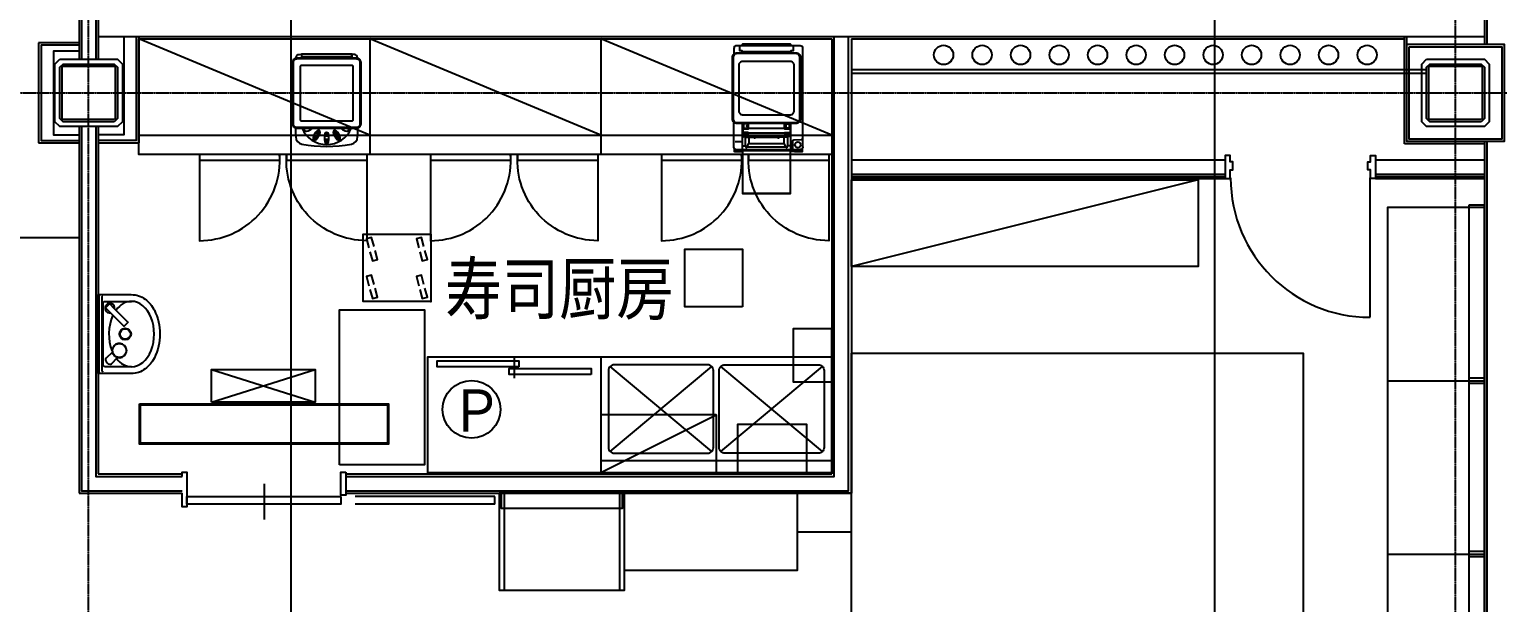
# Model space of a CAD drawing. Header units: millimetres. Extents: x 0 to 84100, y 0 to 59400.
# Drawn here: x 20307 to 27934, y 26177 to 29155 of the extents above; entities that cross this region are included whole.
import ezdxf
from ezdxf.enums import TextEntityAlignment as Align

# ---------------------------------------------------------------- set-up
doc = ezdxf.new("R2010")
doc.units = ezdxf.units.MM
doc.header["$LTSCALE"] = 0.2
doc.linetypes.add('CENTER', pattern=[50.8, 31.75, -6.35, 6.35, -6.35])
doc.linetypes.add('HIDDEN', pattern=[9.525, 6.35, -3.175])
doc.layers.get('Defpoints').update_dxf_attribs({"color": 5})
for name, color, linetype in [('A_什器', 9, 'HIDDEN'), ('A_室名', 8, 'Continuous'), ('A_建築', 8, 'Continuous')]:
    doc.layers.add(name, color=color, linetype=linetype)
doc.layers.add('A_通芯', color=8, linetype='CENTER', plot=False)
doc.styles.get("Standard").update_dxf_attribs({"font": 'simplex.shx', "width": 0.8, "bigfont": 'extfont2.shx'})

msp = doc.modelspace()

# ---------------------------------------------------------------- linework, layer by layer
at = {"layer": 'A_什器', "linetype": 'Continuous'}
for points in [[(24474.8, 29105), (24474.8, 28505), (20874.8, 28505), (20874.8, 29105)], [(24014.99, 28618.27), (24014.99, 28612.27), (24040.5, 28612.27), (24040.5, 28618.27)], [(24042, 28641.38), (24042, 28664.19), (24041, 28665.19), (24016.99, 28665.19), (24015.99, 28664.19), (24015.99, 28641.38), (24016.99, 28640.38), (24041, 28640.38)], [(24229.08, 28641.38), (24229.08, 28664.19), (24230.08, 28665.19), (24254.09, 28665.19), (24255.09, 28664.19), (24255.09, 28641.38), (24254.09, 28640.38), (24230.08, 28640.38)], [(24256.09, 28618.27), (24256.09, 28612.27), (24230.58, 28612.27), (24230.58, 28618.27)], [(24068.51, 28594.69), (24071.51, 28595.47), (24071.51, 28594.29), (24199.56, 28594.29), (24199.56, 28595.47), (24202.57, 28594.69), (24202.57, 28593.26), (24068.51, 28593.26)], [(24577.3, 28372.64), (26377.3, 28372.64), (26377.3, 27922.64), (24577.3, 27922.64)], [(27784.8, 28242), (27784.8, 25516), (27864.8, 25516), (27864.8, 28242)], [(22391.42, 27740.78), (22041.42, 27740.78), (22041.42, 28090.78), (22391.42, 28090.78)], [(24011.62, 27713.35), (23711.62, 27713.35), (23711.62, 28013.35), (24011.62, 28013.35)], [(21918.56, 26892.59), (21918.56, 27698.59), (22358.56, 27698.59), (22358.56, 26892.59)], [(21252.14, 27218.43), (21252.14, 27388.43), (21792.14, 27388.43), (21792.14, 27218.43)], [(22849.8, 27402.51), (22424.8, 27402.51), (22424.8, 27432.51), (22849.8, 27432.51)], [(23224.8, 27362.51), (22799.8, 27362.51), (22799.8, 27392.51), (23224.8, 27392.51)]]:
    msp.add_lwpolyline(points, close=True, dxfattribs=at)
for points in [[(20874.8, 28605), (24474.8, 28605), (23274.8, 29105), (23274.8, 28505)], [(22074.8, 28605), (20874.8, 29105)], [(23274.8, 28605), (22074.8, 29105), (22074.8, 28505)], [(24008.6, 29072.46), (24010.1, 29073.96), (24011.6, 29073.96)], [(24011.6, 29072.96), (24010.51, 29072.96), (24010.01, 29072.46)], [(24262.7, 29072.46), (24261.2, 29073.96), (24259.7, 29073.96)], [(24259.7, 29072.96), (24260.78, 29072.96), (24261.28, 29072.46)], [(21720.26, 29023.78), (21719.57, 29023.77)], [(21725.07, 29006.76), (21725.07, 29012.76)], [(21976.41, 29011.98), (21725.8, 29011.98)], [(21977.07, 29006.76), (21977.07, 29012.76)], [(21981.88, 29023.78), (21982.57, 29023.77)], [(24009.6, 29032.94), (24009.6, 29042.94)], [(24261.7, 29032.94), (24261.7, 29042.94)], [(24324.72, 28543.24), (24324.72, 29056.45)], [(21783.76, 28602.45), (21784.46, 28600.61), (21784.92, 28599.67), (21785.46, 28598.78), (21786.7, 28597.17), (21787.78, 28596.05), (21788.96, 28595.04), (21790.18, 28594.16), (21791.47, 28593.38), (21792.79, 28592.66), (21794.16, 28592.04), (21795.62, 28591.53), (21797.13, 28591.15), (21799.14, 28590.88), (21800.19, 28590.86), (21801.22, 28590.93), (21802.97, 28591.21)], [(21785.03, 28605.41), (21787.2, 28603.93), (21788.65, 28602.97), (21790.15, 28602), (21791.68, 28601.04), (21793.77, 28599.79), (21795.88, 28598.57), (21798.07, 28597.36), (21800.25, 28596.2), (21802.27, 28595.19), (21804.97, 28593.88)], [(21812.11, 28606.27), (21810.06, 28607.67), (21808.62, 28608.63), (21807.12, 28609.59), (21805.58, 28610.55), (21803.5, 28611.8), (21801.39, 28613.02), (21799.2, 28614.23), (21797.01, 28615.39), (21795, 28616.4), (21792.17, 28617.77)], [(21813.45, 28609.38), (21812.45, 28611.73), (21811.49, 28613.27), (21810.66, 28614.32), (21809.74, 28615.29), (21808.72, 28616.22), (21807.63, 28617.06), (21805.8, 28618.21), (21803.89, 28619.22), (21802.61, 28619.74), (21801.3, 28620.17), (21800, 28620.47), (21798.68, 28620.67), (21796.86, 28620.73), (21794.13, 28620.4)], [(21816.38, 28618.16), (21808.32, 28622.72), (21800.34, 28627.42)], [(21862.19, 28602.28), (21860.14, 28603.81), (21858.54, 28604.66), (21857.3, 28605.16), (21856.01, 28605.54), (21854.67, 28605.83), (21853.3, 28606.02), (21851.14, 28606.1), (21848.98, 28606.02), (21847.62, 28605.83), (21846.27, 28605.54), (21844.99, 28605.16), (21843.75, 28604.66), (21842.14, 28603.81), (21839.94, 28602.16)], [(21860.34, 28611.34), (21851.07, 28611.26), (21841.81, 28611.34)], [(21885.76, 28618.16), (21893.82, 28622.72), (21901.8, 28627.42)], [(21888.69, 28609.38), (21889.7, 28611.73), (21890.66, 28613.27), (21891.49, 28614.32), (21892.4, 28615.29), (21893.42, 28616.22), (21894.51, 28617.06), (21896.35, 28618.21), (21898.26, 28619.22), (21899.53, 28619.74), (21900.84, 28620.17), (21902.14, 28620.47), (21903.47, 28620.67), (21905.28, 28620.73), (21908.01, 28620.4)], [(21890.03, 28606.27), (21892.08, 28607.67), (21893.53, 28608.63), (21895.03, 28609.59), (21896.56, 28610.55), (21898.65, 28611.8), (21900.76, 28613.02), (21902.94, 28614.23), (21905.13, 28615.39), (21907.14, 28616.4), (21909.97, 28617.77)], [(21917.11, 28605.41), (21914.94, 28603.93), (21913.5, 28602.97), (21911.99, 28602), (21910.46, 28601.04), (21908.38, 28599.79), (21906.27, 28598.57), (21904.08, 28597.36), (21901.89, 28596.2), (21899.88, 28595.19), (21897.18, 28593.88)], [(21918.39, 28602.45), (21917.69, 28600.61), (21917.22, 28599.67), (21916.68, 28598.78), (21915.45, 28597.17), (21914.37, 28596.05), (21913.19, 28595.04), (21911.97, 28594.16), (21910.68, 28593.38), (21909.36, 28592.66), (21907.99, 28592.04), (21906.52, 28591.53), (21905.02, 28591.15), (21903, 28590.88), (21901.96, 28590.86), (21900.92, 28590.93), (21899.18, 28591.21)], [(24014.99, 28665.29), (24012.99, 28665.29)], [(24014.99, 28640.28), (24012.99, 28640.28)], [(24014.99, 28615.27), (24012.99, 28615.27)], [(24015.99, 28662.29), (24014.99, 28662.29), (24014.99, 28666.29)], [(24255.09, 28643.28), (24256.09, 28643.28), (24256.09, 28637.28), (24230.58, 28637.28), (24230.58, 28640.28), (24040.5, 28640.28), (24040.5, 28637.28), (24014.99, 28637.28), (24014.99, 28643.28), (24015.99, 28643.28)], [(24015.24, 28666.29), (24015.24, 28662.29)], [(24015.24, 28662.54), (24015.99, 28662.54)], [(24015.24, 28637.28), (24015.24, 28643.03), (24015.99, 28643.03)], [(24015.24, 28637.53), (24021.29, 28637.53)], [(24015.24, 28612.27), (24015.24, 28618.02), (24021.29, 28618.02), (24021.29, 28612.27)], [(24015.24, 28612.52), (24021.29, 28612.52)], [(24016.99, 28664.19), (24016.49, 28664.69)], [(24016.99, 28641.38), (24016.49, 28640.88)], [(24021.29, 28665.19), (24021.29, 28666.29)], [(24021.29, 28637.28), (24021.29, 28640.38)], [(24021.39, 28666.29), (24021.39, 28665.19)], [(24021.39, 28640.38), (24021.39, 28637.53), (24034, 28637.53)], [(24021.39, 28618.27), (24021.39, 28612.52), (24034, 28612.52)], [(24021.39, 28618.02), (24040.25, 28618.02), (24040.25, 28612.27)], [(24034.1, 28666.29), (24034.1, 28665.19)], [(24034.1, 28640.38), (24034.1, 28637.53)], [(24034.1, 28618.27), (24034.1, 28612.52)], [(24034.2, 28665.19), (24034.2, 28666.29)], [(24034.2, 28637.28), (24034.2, 28640.38)], [(24040.25, 28637.53), (24034.2, 28637.53)], [(24034.2, 28612.27), (24034.2, 28618.02)], [(24040.25, 28612.52), (24034.2, 28612.52)], [(24040.25, 28666.29), (24040.25, 28665.19)], [(24040.25, 28640.38), (24040.25, 28637.28)], [(24230.58, 28666.29), (24230.58, 28665.29), (24040.5, 28665.29), (24040.5, 28666.29)], [(24230.58, 28615.27), (24040.5, 28615.27)], [(24041, 28664.19), (24041.5, 28664.69)], [(24041, 28659.29), (24041.5, 28658.79)], [(24041, 28658.29), (24042, 28659.29)], [(24041, 28647.29), (24042, 28646.29)], [(24041, 28646.29), (24041.5, 28646.79)], [(24230.08, 28658.29), (24229.08, 28659.29)], [(24230.08, 28647.29), (24229.08, 28646.29)], [(24230.08, 28664.19), (24229.58, 28664.69)], [(24230.08, 28659.29), (24229.58, 28658.79)], [(24230.08, 28646.29), (24229.58, 28646.79)], [(24230.83, 28666.29), (24230.83, 28665.19)], [(24230.83, 28637.53), (24236.88, 28637.53), (24236.88, 28640.38)], [(24230.83, 28640.38), (24230.83, 28637.28)], [(24249.68, 28618.02), (24230.83, 28618.02), (24230.83, 28612.27)], [(24230.83, 28612.52), (24236.88, 28612.52)], [(24236.88, 28665.19), (24236.88, 28666.29)], [(24236.88, 28612.27), (24236.88, 28618.02)], [(24236.98, 28665.19), (24236.98, 28666.29)], [(24236.98, 28640.38), (24236.98, 28637.53)], [(24236.98, 28618.27), (24236.98, 28612.52)], [(24249.68, 28640.38), (24249.68, 28637.53), (24237.08, 28637.53)], [(24249.68, 28618.27), (24249.68, 28612.52), (24237.08, 28612.52)], [(24249.68, 28666.29), (24249.68, 28665.19)], [(24249.79, 28665.19), (24249.79, 28666.29)], [(24249.79, 28637.28), (24249.79, 28640.38)], [(24255.84, 28637.53), (24249.79, 28637.53)], [(24249.79, 28612.27), (24249.79, 28618.02), (24255.84, 28618.02), (24255.84, 28612.27)], [(24255.84, 28612.52), (24249.79, 28612.52)], [(24254.09, 28664.19), (24254.59, 28664.69)], [(24254.09, 28641.38), (24254.59, 28640.88)], [(24255.09, 28662.29), (24256.09, 28662.29), (24256.09, 28666.29)], [(24255.84, 28662.54), (24255.09, 28662.54)], [(24255.84, 28637.28), (24255.84, 28643.03), (24255.09, 28643.03)], [(24255.84, 28666.29), (24255.84, 28662.29)], [(24258.09, 28665.29), (24256.09, 28665.29)], [(24258.09, 28640.28), (24256.09, 28640.28)], [(24258.09, 28615.27), (24256.09, 28615.27)], [(21796.8, 28584.24), (21788.82, 28588.94), (21780.76, 28593.51)], [(21862.58, 28598.91), (21860.11, 28599.1), (21858.38, 28599.21), (21856.59, 28599.29), (21854.78, 28599.36), (21852.35, 28599.4), (21849.92, 28599.4), (21847.42, 28599.35), (21844.94, 28599.26), (21842.69, 28599.13), (21839.56, 28598.9)], [(21839.56, 28584.63), (21842.18, 28584.43), (21843.91, 28584.32), (21845.7, 28584.23), (21847.5, 28584.17), (21849.93, 28584.13), (21852.37, 28584.13), (21854.87, 28584.18), (21857.34, 28584.27), (21859.59, 28584.39), (21862.58, 28584.61)], [(21839.93, 28581.43), (21841.46, 28580.18), (21842.33, 28579.6), (21843.24, 28579.1), (21845.12, 28578.33), (21846.61, 28577.9), (21848.14, 28577.61), (21849.64, 28577.46), (21851.14, 28577.43), (21852.65, 28577.46), (21854.15, 28577.61), (21855.67, 28577.9), (21857.16, 28578.33), (21859.04, 28579.1), (21859.96, 28579.6), (21860.82, 28580.18), (21862.19, 28581.3)], [(21860.34, 28572.18), (21851.07, 28572.26), (21841.81, 28572.18)], [(21905.34, 28584.24), (21913.32, 28588.94), (21921.38, 28593.51)], [(24012.6, 28520.24), (23971.58, 28520.24), (23971.58, 28533.03)], [(23971.58, 28526.24), (23977.58, 28526.24), (23977.58, 28520.24)], [(24009.6, 28570.71), (23972.62, 28570.71)], [(24258.7, 28529.24), (24011.82, 28529.24)], [(24258.7, 28531.12), (24258.7, 28300.15), (24012.6, 28300.15), (24012.6, 28524.24)], [(24025.6, 28598.27), (24025.6, 28550.84)], [(24237.99, 28542.27), (24033.09, 28542.27)], [(24071.51, 28594.29), (24068.51, 28593.5)], [(24199.56, 28595.47), (24071.51, 28595.47)], [(24199.56, 28594.29), (24202.57, 28593.5)], [(24245.69, 28598.27), (24245.69, 28550.84)], [(24319.72, 28533.37), (24319.72, 28520.24), (24258.7, 28520.24)], [(24261.7, 28570.74), (24272.79, 28570.74)], [(24319.72, 28526.24), (24313.72, 28526.24), (24313.72, 28520.24)], [(21189.8, 28475), (21607.8, 28475), (21607.8, 28505)], [(21641.8, 28505), (21641.8, 28475), (22059.8, 28475)], [(22389.8, 28475), (22807.8, 28475), (22807.8, 28505)], [(22841.8, 28505), (22841.8, 28475), (23259.8, 28475)], [(23589.8, 28475), (24007.8, 28475), (24007.8, 28505)], [(24041.8, 28505), (24041.8, 28475), (24459.8, 28475)], [(26377.3, 28372.64), (24577.3, 27922.64)], [(24258.7, 28301.65), (24012.6, 28301.65)], [(27864.8, 28229), (27360.8, 28229), (27360.8, 25529), (27864.8, 25529)], [(22097.22, 28026.24), (22084.6, 28073.36), (22058.06, 28066.25), (22070.69, 28019.13)], [(22356.48, 28026.24), (22343.85, 28073.36), (22317.32, 28066.25), (22329.94, 28019.13)], [(22075.95, 27999.48), (22088.58, 27952.37), (22115.11, 27959.48), (22102.49, 28006.59)], [(22335.21, 27999.48), (22347.83, 27952.37), (22374.37, 27959.48), (22361.74, 28006.59)], [(22097.22, 27830.14), (22084.6, 27877.25), (22058.06, 27870.14), (22070.69, 27823.03)], [(22356.48, 27830.14), (22343.85, 27877.25), (22317.32, 27870.14), (22329.94, 27823.03)], [(20669.8, 27366.93), (20669.8, 27776.93)], [(22075.95, 27803.37), (22088.58, 27756.26), (22115.11, 27763.37), (22102.49, 27810.48)], [(22335.21, 27803.37), (22347.83, 27756.26), (22374.37, 27763.37), (22361.74, 27810.48)], [(24474.8, 27452.51), (22374.8, 27452.51), (22374.8, 26852.51), (24474.8, 26852.51), (24474.8, 27599.25), (24274.8, 27599.25), (24274.8, 27324.25), (24474.8, 27324.25)], [(21252.14, 27218.43), (21792.14, 27388.43)], [(21252.14, 27388.43), (21792.14, 27218.43)], [(22824.8, 27452.51), (22824.8, 27342.51)], [(23274.8, 27452.51), (23274.8, 26852.51), (23874.8, 27152.51), (23274.8, 27152.51)], [(23851.01, 26961.29), (23323.58, 27403.72)], [(23323.58, 26961.29), (23851.01, 27403.72)], [(23898.58, 26961.29), (24426.01, 27403.72)], [(24426.01, 26961.29), (23898.58, 27403.72)], [(27360.8, 27329), (27864.8, 27329)], [(27864.8, 27342), (27784.8, 27342)], [(27784.8, 27316), (27864.8, 27316)], [(23874.8, 27152.51), (23874.8, 26852.51)], [(24345.16, 26852.51), (24345.16, 27102.51), (23985.16, 27102.51), (23985.16, 26852.51)], [(24474.8, 26912.51), (23274.8, 26912.51)], [(24297.3, 26545), (24577.3, 26545), (24577.3, 26745), (22747.3, 26745), (22747.3, 26241), (23397.3, 26241), (23397.3, 26745)], [(23385.3, 26745), (23385.3, 26665), (22759.3, 26665), (22759.3, 26745)], [(22772.3, 26745), (22772.3, 26241)], [(23372.3, 26745), (23372.3, 26241)], [(23397.3, 26345), (24297.3, 26345), (24297.3, 26745)], [(27360.8, 26429), (27864.8, 26429)], [(27864.8, 26442), (27784.8, 26442)], [(27784.8, 26416), (27864.8, 26416)]]:
    msp.add_lwpolyline(points, dxfattribs=at)
for points in [[(23997.09, 29070.24), (23980.34, 29069.94, 0.4091108), (23966.58, 29055.94), (23966.58, 29026.83)], [(23969.58, 29064.61), (23969.58, 29065.45, -0.4142136), (23971.58, 29067.45), (23972.61, 29067.45)], [(24009.8, 29032.94), (24009.8, 29042.94), (23998.09, 29042.94, -0.4142136), (23997.09, 29043.94), (23997.09, 29071.96), (24274.2, 29071.96), (24274.2, 29043.94, -0.4142136), (24273.2, 29042.94), (24261.5, 29042.94), (24261.5, 29032.94)], [(24011.6, 29072.46), (24011.6, 29077.96, -0.4142136), (24013.6, 29079.96), (24257.7, 29079.96, -0.4142136), (24259.7, 29077.96), (24259.7, 29072.46)], [(24324.72, 29055.59, 0.4091108), (24310.96, 29069.6), (24274.2, 29070.24)], [(24318.16, 29067.45), (24319.72, 29067.45, -0.4142136), (24321.72, 29065.45), (24321.72, 29064.26)], [(21678.07, 28982.76, -0.4142136), (21698.07, 29002.76), (22004.07, 29002.76, -0.4142136), (22024.07, 28982.76), (22024.07, 28664.26, -0.4142136), (22004.07, 28644.26), (21698.07, 28644.26, -0.4142136), (21678.07, 28664.26), (21678.07, 28982.76)], [(21690.88, 29005.99, -0.3963675), (21710.51, 29025.11), (21719.06, 29025.26, -0.4193348), (21719.57, 29024.76), (21719.57, 29013.69, 0.3989595), (21720.99, 29012.19), (21724.6, 29012, -0.3989595), (21725.07, 29011.5)], [(21726.58, 29008.76), (21975.56, 29008.76, 0.4091108), (21976.56, 29009.75), (21976.62, 29012.76), (21981.05, 29012.76, 0.4193348), (21982.05, 29013.78), (21981.85, 29025.27, 0.4091108), (21981.35, 29025.76), (21720.79, 29025.76, 0.4091108), (21720.29, 29025.27), (21720.09, 29013.78, 0.4193348), (21721.09, 29012.76), (21725.53, 29012.76), (21725.58, 29009.75, 0.4091108), (21726.58, 29008.76)], [(22011.26, 29005.99, 0.3963675), (21991.63, 29025.11), (21983.08, 29025.26, 0.4193348), (21982.57, 29024.76), (21982.57, 29013.69, -0.3989595), (21981.15, 29012.19), (21977.55, 29012, 0.3989595), (21977.07, 29011.5)], [(24261.5, 29038.83, -0.4142136), (24260.5, 29037.83), (24010.8, 29037.83, -0.4142136), (24009.8, 29038.83)], [(21983.57, 28967.76), (21718.57, 28967.76, 0.4142136), (21713.07, 28962.26), (21713.07, 28684.76, 0.4142136), (21718.57, 28679.26), (21983.57, 28679.26, 0.4142136), (21989.07, 28684.76), (21989.07, 28962.26, 0.4142136), (21983.57, 28967.76)], [(24312.72, 28754.33, 0.3728247), (24324.72, 28768.19)], [(21688.66, 28642.19, 0.0022846), (21690.19, 28596.52, 0.3502894), (21722.4, 28559.2, 0.0927671), (21979.75, 28559.2, 0.3502894), (22011.95, 28596.52, 0.0022846), (22013.48, 28642.19)], [(21722.98, 28640.26, 0.6518715), (21979.17, 28640.26)], [(21736.47, 28640.26, 0.6741438), (21746.88, 28626.05, 0.1069751), (21775.51, 28640.26)], [(21800.95, 28628.23, 0.1388889), (21780.36, 28592.57, 0.7560976), (21796.19, 28583.43, 0.1388889), (21816.78, 28619.09, 0.7560976), (21800.95, 28628.23)], [(21801.06, 28628.12, 0.1388889), (21780.51, 28592.53, 0.7560976), (21796.09, 28583.54, 0.1388889), (21816.64, 28619.13, 0.7560976), (21801.06, 28628.12)], [(21841.93, 28571.18, 0.7560976), (21860.21, 28571.18, 0.1388889), (21860.21, 28612.35, 0.7560976), (21841.93, 28612.35, 0.1388889), (21841.93, 28571.18)], [(21842.08, 28571.22, 0.7560976), (21860.07, 28571.22, 0.1388889), (21860.07, 28612.31, 0.7560976), (21842.08, 28612.31, 0.1388889), (21842.08, 28571.22)], [(21905.95, 28583.43, 0.7560976), (21921.78, 28592.57, 0.1388889), (21901.19, 28628.23, 0.7560976), (21885.36, 28619.09, 0.1388889), (21905.95, 28583.43)], [(21906.06, 28583.54, 0.7560976), (21921.64, 28592.53, 0.1388889), (21901.09, 28628.12, 0.7560976), (21885.51, 28619.13, 0.1388889), (21906.06, 28583.54)], [(21926.64, 28640.26, 0.1069751), (21955.27, 28626.05, 0.6741438), (21965.67, 28640.26)], [(24009.6, 28666.29), (24009.6, 28529.24), (23980.34, 28529.75, -0.4091108), (23966.58, 28543.75), (23966.58, 28672.41)], [(24258.2, 28620.61, -0.2679492), (24260.7, 28616.27), (24260.7, 28529.24), (24286.98, 28529.24, -0.2216709), (24276.25, 28524.24), (23995.04, 28524.24, -0.2216709), (23984.31, 28529.24), (24010.6, 28529.24), (24010.6, 28593.26, -0.4142136), (24013.6, 28596.27), (24014.6, 28596.27, 0.236068), (24018.6, 28598.27)], [(24012.99, 28666.29), (24012.99, 28600.27, 0.4142136), (24014.99, 28598.27), (24029.5, 28598.27), (24029.5, 28594.47), (24068.51, 28594.47)], [(24041, 28641.38), (24041, 28646.29), (24039, 28646.29, -0.4142136), (24033, 28652.29), (24033, 28653.29, -0.4142136), (24039, 28659.29), (24041, 28659.29), (24041, 28664.19), (24016.99, 28664.19), (24016.99, 28641.38), (24041, 28641.38), (24041.5, 28640.88)], [(24258.09, 28666.29), (24258.09, 28600.27, -0.4142136), (24256.09, 28598.27), (24241.58, 28598.27), (24241.58, 28594.47), (24202.57, 28594.47)], [(24230.08, 28641.38), (24230.08, 28646.29), (24232.08, 28646.29, 0.4142136), (24238.08, 28652.29), (24238.08, 28653.29, 0.4142136), (24232.08, 28659.29), (24230.08, 28659.29), (24230.08, 28664.19), (24254.09, 28664.19), (24254.09, 28641.38), (24230.08, 28641.38), (24229.58, 28640.88)], [(24324.72, 28544.1, -0.4091108), (24310.96, 28530.1), (24261.7, 28529.24), (24261.7, 28666.29)], [(24008.6, 28520.24), (24008.6, 28518.23), (23971.58, 28518.23, -0.4142136), (23969.58, 28520.24), (23969.58, 28535.09)], [(24004.32, 28529.24, 0.2216709), (24015.05, 28524.24)], [(24011.82, 28550.57), (24023.72, 28550.57, -0.2874652), (24026.42, 28548.88), (24031.13, 28539.16, 0.7965222), (24032.08, 28539.38), (24032.08, 28540.9, -0.1336004), (24032.77, 28543.44), (24043.61, 28561.88)], [(24043.61, 28593.26), (24043.61, 28563.88, 0.4142136), (24045.61, 28561.88), (24225.68, 28561.88, 0.4142136), (24227.68, 28563.88), (24227.68, 28593.26)], [(24070.04, 28593.26, 0.4472136), (24078.99, 28593.26)], [(24192.09, 28593.26, 0.4472136), (24201.04, 28593.26)], [(24259.48, 28550.57), (24247.57, 28550.57, 0.2874652), (24244.87, 28548.88), (24240.16, 28539.16, -0.7965222), (24239.21, 28539.38), (24239.21, 28540.9, 0.1336004), (24238.52, 28543.44), (24227.68, 28561.88)], [(24256.25, 28524.24, 0.2216709), (24266.97, 28529.24)], [(24265.82, 28529.31, 0.4091108), (24272.7, 28536.31), (24272.7, 28576.54, -0.4091108), (24277.62, 28581.54), (24317.91, 28582.24)], [(24321.72, 28535.44), (24321.72, 28520.24, -0.4142136), (24319.72, 28518.23), (24282.71, 28518.23), (24282.71, 28520.24)], [(24317.84, 28582.24, 0.4091108), (24324.72, 28589.24)], [(21189.8, 28505), (21189.8, 28057, 0.4354127), (21606.72, 28505)], [(22059.8, 28505), (22059.8, 28057, -0.4354127), (21642.88, 28505)], [(22389.8, 28505), (22389.8, 28057, 0.4354127), (22806.72, 28505)], [(23259.8, 28505), (23259.8, 28057, -0.4354127), (22842.88, 28505)], [(23589.8, 28505), (23589.8, 28057, 0.4354127), (24006.72, 28505)], [(24459.8, 28505), (24459.8, 28057, -0.4354127), (24042.88, 28505)], [(20956.06, 27695.49, -0.1148097), (20984.79, 27571.93, -0.1148099), (20956.06, 27448.38, -0.1186033), (20908.24, 27390.8, -0.1617809), (20836.42, 27366.93), (20664.78, 27366.93), (20664.79, 27776.93), (20836.42, 27776.93, -0.1617808), (20908.24, 27753.07, -0.1186033), (20956.06, 27695.49)], [(20687.8, 27376.07, 0.4142136), (20684.8, 27379.07), (20684.8, 27764.8, -0.4142136), (20687.8, 27767.8)], [(20837.3, 27401.93), (20699.8, 27401.93, -0.4142136), (20689.8, 27411.93), (20689.8, 27731.94, -0.4142136), (20699.8, 27741.94), (20837.3, 27741.94)], [(20749.54, 27703.4), (20724.3, 27728.65, 0.4142135), (20722.89, 27728.65), (20703.09, 27708.85, 0.4142136), (20703.09, 27707.43), (20728.33, 27682.19), (20797.89, 27612.63, 0.4568589), (20799.21, 27612.73), (20819.01, 27632.53, 0.3728166), (20819.1, 27633.85), (20749.54, 27703.4, 2.9999999), (20728.33, 27682.19)], [(20764.97, 27450.11, -0.2735491), (20737.97, 27477.1), (20705.64, 27445.92, 0.2742826), (20702.93, 27436.08, 0.2650986), (20723.95, 27415.07, 0.2742657), (20733.79, 27417.77), (20764.97, 27450.11)], [(20764.97, 27450.11, 3.6556276), (20737.97, 27477.1)]]:
    msp.add_lwpolyline(points, format="xyb", dxfattribs=at)
for points in [[(22004.07, 29006.76, -0.4142136), (22028.07, 28982.76), (22028.07, 28664.26, -0.4142136), (22004.07, 28640.26), (21698.07, 28640.26, -0.4142136), (21674.07, 28664.26), (21674.07, 28982.76, -0.4142136), (21698.07, 29006.76)], [(24312.72, 29008.93), (24312.72, 28690.3, -0.4142136), (24288.71, 28666.29), (23982.59, 28666.29, -0.4142136), (23958.58, 28690.3), (23958.58, 29008.93, -0.4142136), (23982.59, 29032.94), (24288.71, 29032.94, -0.4142136)], [(24308.72, 28690.3), (24308.72, 29008.93, 0.4142136), (24288.71, 29028.94), (23982.59, 29028.94, 0.4142136), (23962.58, 29008.93), (23962.58, 28690.3, 0.4142136), (23982.59, 28670.3), (24288.71, 28670.3, 0.4142136)], [(24259.95, 28711.56, 0.4142136), (24279.96, 28731.57), (24279.96, 28967.66, 0.4142136), (24259.95, 28987.67), (24011.35, 28987.67, 0.4142136), (23991.34, 28967.66), (23991.34, 28731.57, 0.4142136), (24011.35, 28711.56)], [(24039, 28647.29, -0.4142136), (24034, 28652.29), (24034, 28653.29, -0.4142136), (24039, 28658.29), (24041, 28658.29), (24041, 28647.29)], [(24232.08, 28647.29, 0.4142136), (24237.08, 28652.29), (24237.08, 28653.29, 0.4142136), (24232.08, 28658.29), (24230.08, 28658.29), (24230.08, 28647.29)], [(23344.8, 26952.51), (23829.8, 26952.51, 0.4142136), (23859.8, 26982.51), (23859.8, 27382.51, 0.4142136), (23829.8, 27412.51), (23344.8, 27412.51, 0.4142136), (23314.8, 27382.51), (23314.8, 26982.51, 0.4142136)], [(24434.8, 26982.51, -0.4142136), (24404.8, 26952.51), (23919.8, 26952.51, -0.4142136), (23889.8, 26982.51), (23889.8, 27382.51, -0.4142136), (23919.8, 27412.51), (24404.8, 27412.51, -0.4142136), (24434.8, 27382.51)]]:
    msp.add_lwpolyline(points, format="xyb", close=True, dxfattribs=at)
for centre, radius in [((24298.71, 28555.25), 15.01), ((20804.79, 27571.93), 30), ((20804.79, 27571.93), 27), ((20774.29, 27486.43), 36.26), ((22603.6, 27180.84), 150)]:
    msp.add_circle(centre, radius, dxfattribs=at)
for start_param, end_param in [(0.0000963, 0.7529426), (3.1415927, 6.2832817), (0.9598482, 2.117251), (2.4185136, 3.1415927)]:
    msp.add_ellipse((20837.29, 27571.93), major_axis=(0.01, 170), ratio=0.691142, start_param=start_param, end_param=end_param, dxfattribs=at)
at = {"layer": 'A_什器', "linetype": 'Continuous', "lineweight": -3}
msp.add_point((22391.42, 27740.78), dxfattribs=at)
at = {"layer": 'A_建築'}
for p, q in [((27864.8, 33275), (27864.8, 29077.5)), ((20564.8, 31755), (20564.8, 29000)), ((20664.8, 31655), (20664.8, 29000)), ((20354.8, 29085), (20354.8, 28565)), ((20564.8, 29085), (20354.8, 29085)), ((20874.8, 29117.5), (20874.8, 28565)), ((20874.8, 29105), (24474.8, 29105)), ((24474.8, 29105), (24474.8, 26845)), ((24577.3, 29105), (27449.8, 29105)), ((24577.3, 29105), (24577.3, 26745)), ((27449.8, 28560), (27449.8, 29117.5)), ((27462.3, 28572.5), (27462.3, 29117.5)), ((20564.8, 28650), (20564.8, 26745)), ((20664.8, 28650), (20664.8, 26845)), ((20354.8, 28565), (20564.8, 28565)), ((20664.8, 28565), (20874.8, 28565)), ((27864.8, 28560), (27449.8, 28560)), ((27864.8, 28572.5), (27462.3, 28572.5)), ((27864.8, 28572.5), (27864.8, 21725)), ((24577.3, 28390), (26518.6, 28390)), ((24577.3, 28380), (26518.6, 28380)), ((27270.6, 27659), (27270.6, 28383)), ((27298.6, 28390), (27864.8, 28390)), ((27298.6, 28380), (27864.8, 28380)), ((20664.8, 26845), (21099.8, 26845)), ((21525.6, 26793), (21525.6, 26608.5)), ((21949.8, 26845), (24474.8, 26845)), ((20564.8, 26745), (21099.8, 26745)), ((21949.8, 26745), (24577.3, 26745)), ((22724.8, 26688.5), (22724.8, 26728.5))]:
    msp.add_line(p, q, dxfattribs=at)
at = {"layer": 'A_建築', "linetype": 'Continuous'}
for p, q in [((20564.8, 28071.7), (19050, 28071.7)), ((22724.8, 26728.5), (21999.8, 26728.5)), ((22724.8, 26688.5), (21999.8, 26688.5))]:
    msp.add_line(p, q, dxfattribs=at)
for points in [[(27877.3, 33275), (27877.3, 29077.5)], [(21738.52, 31742.5), (20577.3, 31742.5), (20577.3, 29000)], [(21738.52, 31667.5), (20652.3, 31667.5), (20652.3, 29000)], [(20564.8, 29072.5), (20367.3, 29072.5), (20367.3, 28577.5), (20564.8, 28577.5)], [(20862.3, 29117.5), (20862.3, 28577.5), (20664.8, 28577.5)], [(20797.3, 29117.5), (20797.3, 28607.5), (20664.8, 28607.5)], [(20664.8, 29117.5), (27864.8, 29117.5)], [(21949.8, 26832.5), (24487.3, 26832.5), (24487.3, 29117.5)], [(21949.8, 26757.5), (24562.3, 26757.5), (24562.3, 29117.5)], [(20564.8, 29042.5), (20432.3, 29042.5), (20432.3, 28607.5), (20564.8, 28607.5)], [(20577.3, 28650), (20577.3, 26757.5), (21099.8, 26757.5)], [(20652.3, 28650), (20652.3, 26832.5), (21099.8, 26832.5)], [(27877.3, 28572.5), (27877.3, 21725)], [(24577.3, 28477.5), (26518.6, 28477.5)], [(27298.6, 28477.5), (27864.8, 28477.5)], [(24577.3, 28402.5), (26518.6, 28402.5)], [(27298.6, 28402.5), (27864.8, 28402.5)]]:
    msp.add_lwpolyline(points, dxfattribs=at)
at = {"layer": 'A_建築'}
for points in [[(27462.3, 29077.5), (27967.3, 29077.5), (27967.3, 28572.5), (27462.3, 28572.5)], [(27474.8, 29065), (27954.8, 29065), (27954.8, 28585), (27474.8, 28585)], [(20464.8, 29000), (20764.8, 29000), (20789.8, 28975), (20789.8, 28675), (20764.8, 28650), (20464.8, 28650), (20439.8, 28675), (20439.8, 28975)], [(27564.8, 29000), (27864.8, 29000), (27889.8, 28975), (27889.8, 28675), (27864.8, 28650), (27564.8, 28650), (27539.8, 28675), (27539.8, 28975)], [(21949.8, 26855), (21949.8, 26735), (21924.8, 26735), (21924.8, 26855)], [(21924.8, 26728.5), (21924.8, 26688.5), (21124.8, 26688.5), (21124.8, 26728.5)]]:
    msp.add_lwpolyline(points, close=True, dxfattribs=at)
at = {"layer": 'A_建築', "linetype": 'Continuous'}
for points in [[(20747.8, 28675), (20481.8, 28675), (20464.8, 28692), (20464.8, 28958), (20481.8, 28975), (20747.8, 28975), (20764.8, 28958), (20764.8, 28692)], [(20747.8, 28687), (20481.8, 28687), (20476.8, 28692), (20476.8, 28958), (20481.8, 28963), (20747.8, 28963), (20752.8, 28958), (20752.8, 28692)], [(27847.8, 28675), (27581.8, 28675), (27564.8, 28692), (27564.8, 28958), (27581.8, 28975), (27847.8, 28975), (27864.8, 28958), (27864.8, 28692)], [(27847.8, 28687), (27581.8, 28687), (27576.8, 28692), (27576.8, 28958), (27581.8, 28963), (27847.8, 28963), (27852.8, 28958), (27852.8, 28692)], [(20567.28, 25791.31), (24577.3, 25791.31), (24577.3, 27472.64), (26923.29, 27472.64), (26923.29, 25406.36), (26437.29, 25406.36), (26437.29, 22102.36), (20567.28, 22102.36)]]:
    msp.add_lwpolyline(points, close=True, dxfattribs=at)
at = {"layer": 'A_建築'}
for points in [[(26518.6, 28380), (26543.6, 28380), (26543.6, 28426), (26558.6, 28426), (26558.6, 28466), (26543.6, 28466), (26543.6, 28500), (26518.6, 28500), (26518.6, 28380)], [(27298.6, 28380), (27273.6, 28380), (27273.6, 28426), (27258.6, 28426), (27258.6, 28466), (27273.6, 28466), (27273.6, 28500), (27298.6, 28500), (27298.6, 28380)], [(21099.8, 26832.53), (21099.8, 26855), (21124.8, 26855), (21124.8, 26673.5), (21099.8, 26673.5), (21099.8, 26745)]]:
    msp.add_lwpolyline(points, dxfattribs=at)
at = {"layer": 'A_建築', "linetype": 'Continuous', "lineweight": -3}
for points in [[(20879.6, 27209.54), (22171.6, 27209.54), (22171.6, 26999.54), (20879.6, 26999.54)], [(20882.6, 27206.54), (22168.6, 27206.54), (22168.6, 27002.54), (20882.6, 27002.54)], [(20884.6, 27204.54), (22166.6, 27204.54), (22166.6, 27004.54), (20884.6, 27004.54)]]:
    msp.add_lwpolyline(points, close=True, dxfattribs=at)
at = {"layer": 'A_建築'}
msp.add_arc((27270.6, 28383), 724, 180, 270, dxfattribs=at)
at = {"layer": 'A_通芯'}
for p, q in [((20614.8, 14565.35), (20614.8, 46450.31)), ((27714.8, 14565.35), (27714.8, 46450.31)), ((12033.21, 28825), (67639.77, 28825))]:
    msp.add_line(p, q, dxfattribs=at)
at = {"layer": 'Defpoints', "linetype": 'Continuous'}
for p, q in [((27564.81, 28944.82), (24574.97, 28944.82)), ((27564.81, 28925), (24574.97, 28925))]:
    msp.add_line(p, q, dxfattribs=at)
at = {"layer": 'Defpoints'}
for points in [[(26464.8, 33927.28), (32664.8, 33927.28), (32664.8, 25427.28), (26464.8, 25427.28)], [(14464.8, 32825), (21664.8, 32825), (21664.8, 22825), (14464.8, 22825)]]:
    msp.add_lwpolyline(points, close=True, dxfattribs=at)
for centre in [(25055.64, 29022.14), (25255.64, 29022.14), (25455.64, 29022.14), (25655.64, 29022.14), (25855.64, 29022.14), (26055.64, 29022.14), (26255.64, 29022.14), (26455.64, 29022.14), (26655.64, 29022.14), (26855.64, 29022.14), (27055.64, 29022.14), (27255.64, 29022.14)]:
    msp.add_circle(centre, 50, dxfattribs=at)

# ---------------------------------------------------------------- texts
at = {"layer": 'A_什器', "linetype": 'Continuous'}
msp.add_text('Ｐ', height=250, dxfattribs=at).set_placement((22491.35, 27041.08))
at = {"layer": 'A_室名', "width": 0.9}
msp.add_text('寿司厨房', height=300, dxfattribs=at).set_placement((22465.12, 27947.25), align=Align.TOP_LEFT)

doc.saveas('drawing.dxf')
